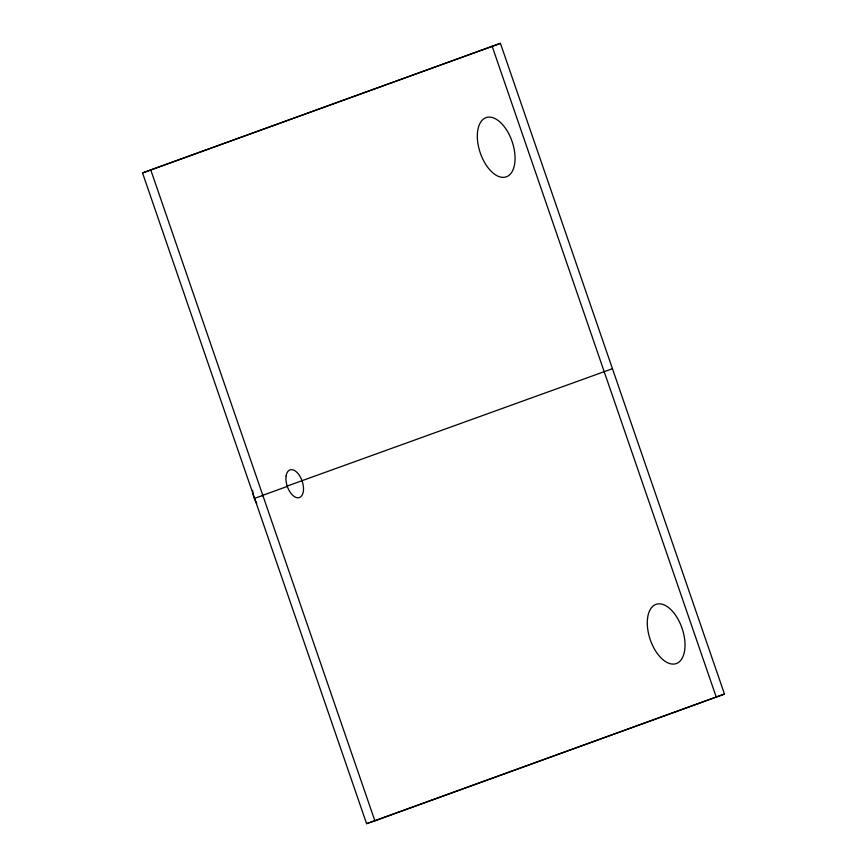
<?xml version="1.0" encoding="UTF-8"?>
<svg xmlns="http://www.w3.org/2000/svg" width="867" height="867" viewBox="0 0 867 867"><rect width="100%" height="100%" fill="white"/><g stroke="black" fill="none" stroke-linecap="round" stroke-linejoin="round"><path stroke-width="1.3" d="M142.524 172.934L500.422 43.35L724.476 694.066L374.891 820.854L366.578 823.65L142.524 172.934L500.422 43.35M262.105 495.556L287.302 486.42M366.578 823.65L724.476 694.066M612.449 368.703L286.782 486.203M254.551 498.297L262.864 495.49M492.109 46.146L716.164 696.862M150.836 170.138L374.891 820.854M256.74 503.207A14.598 7.89 71.4 0 1 252.655 490.354M647.595 617.954A31.288 16.896 71.4 0 0 672.467 664.079A31.288 16.896 71.4 0 0 678.406 619.862A31.288 16.896 71.4 0 0 647.595 617.954M286.11 475.864A14.598 7.89 71.4 0 0 297.392 497.756A14.598 7.89 71.4 0 0 300.654 477.554A14.598 7.89 71.4 0 0 286.11 475.864M477.468 132.705A31.288 16.896 71.4 0 0 503.51 177.367A31.288 16.896 71.4 0 0 507.607 131.643A31.288 16.896 71.4 0 0 477.468 132.705"/></g></svg>
